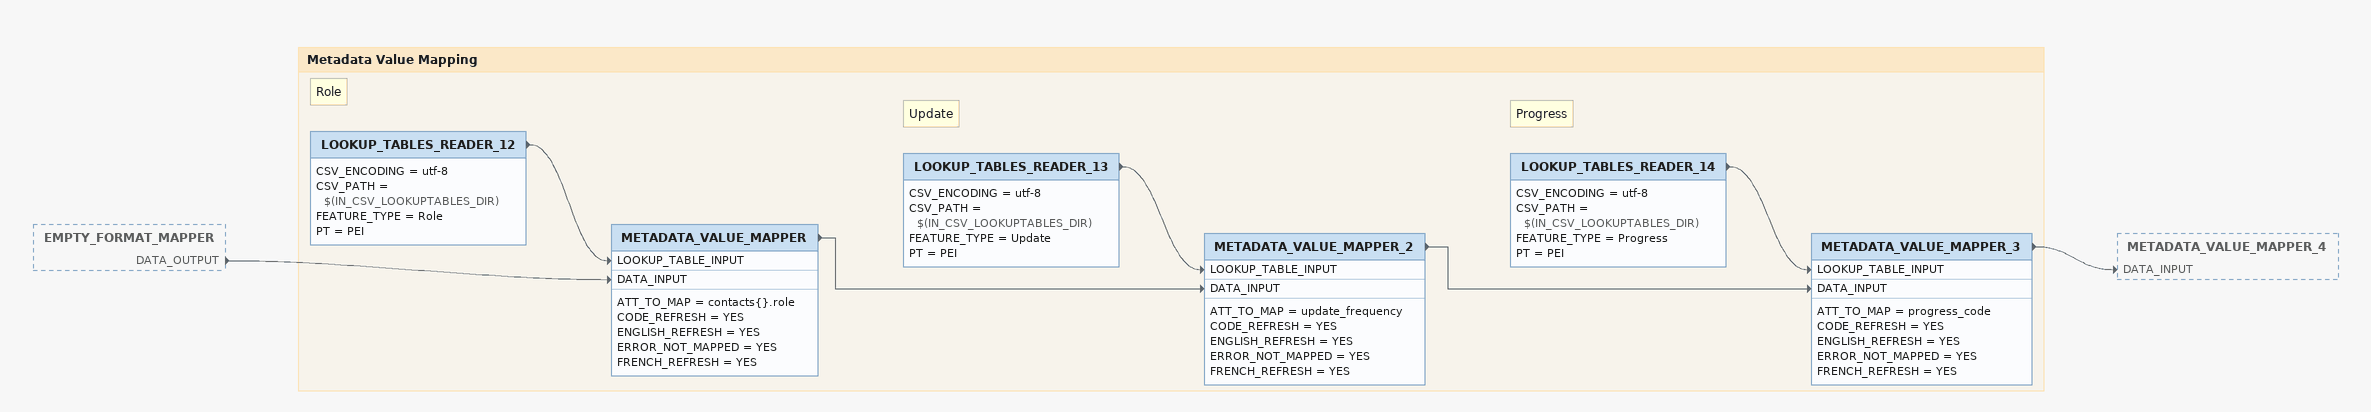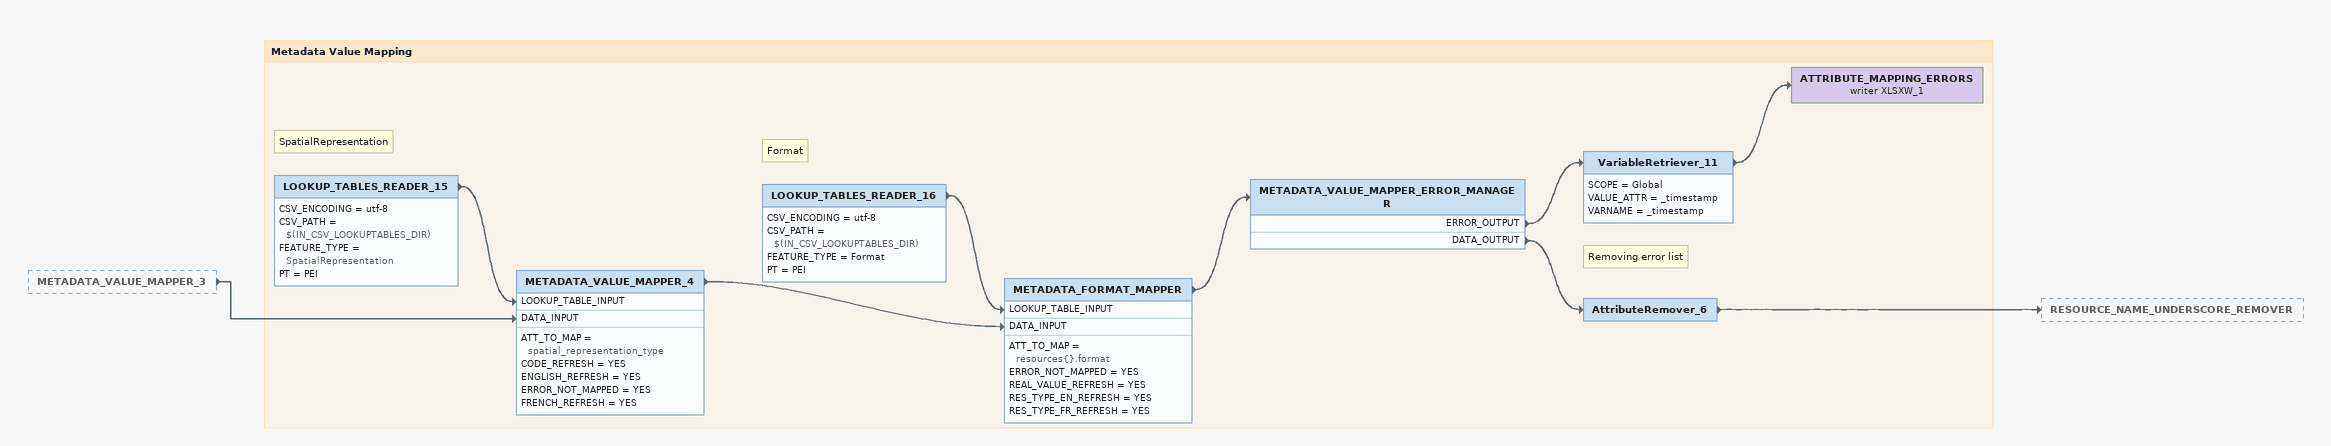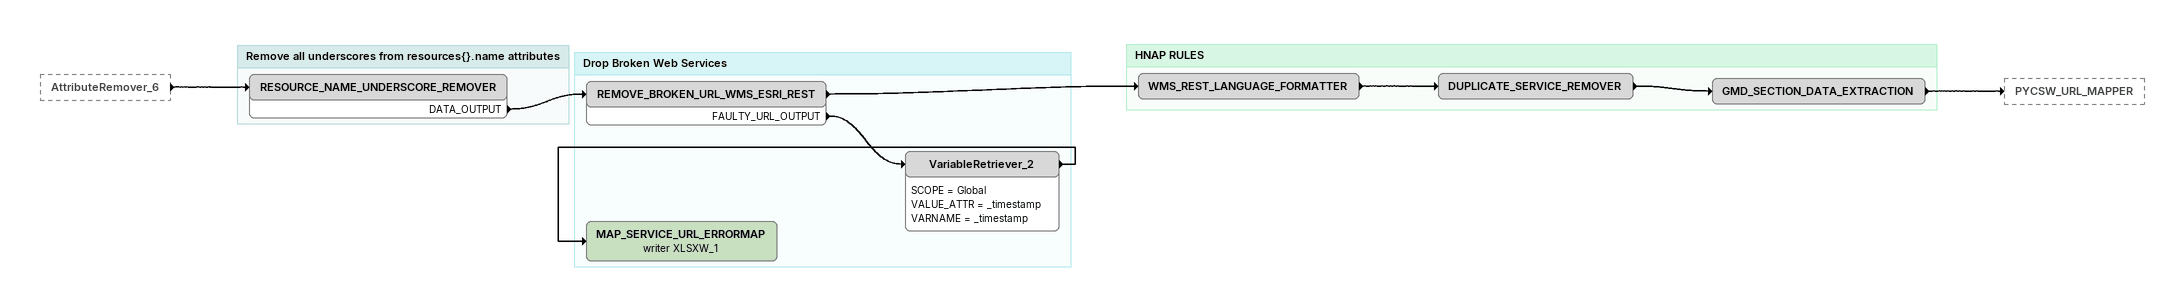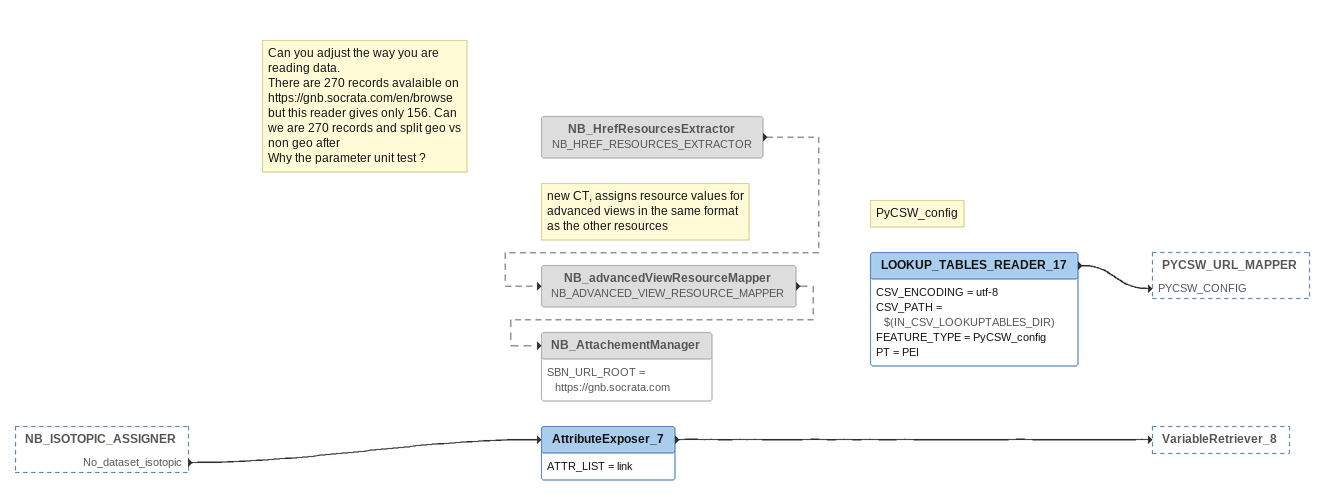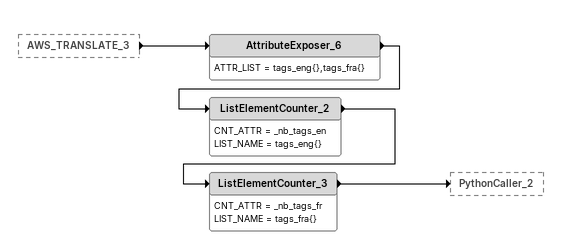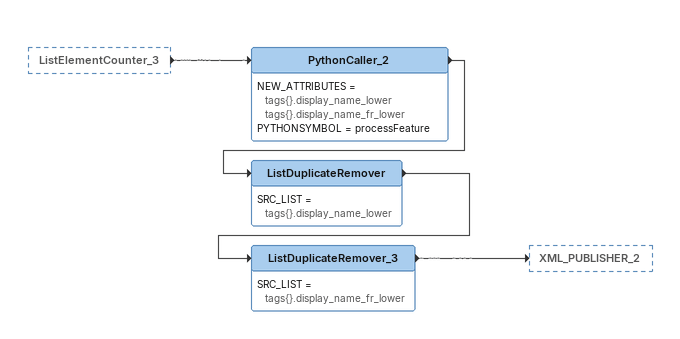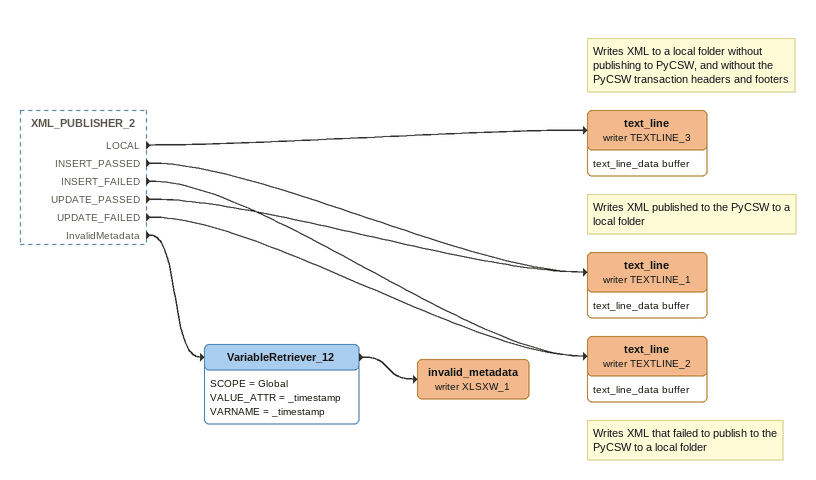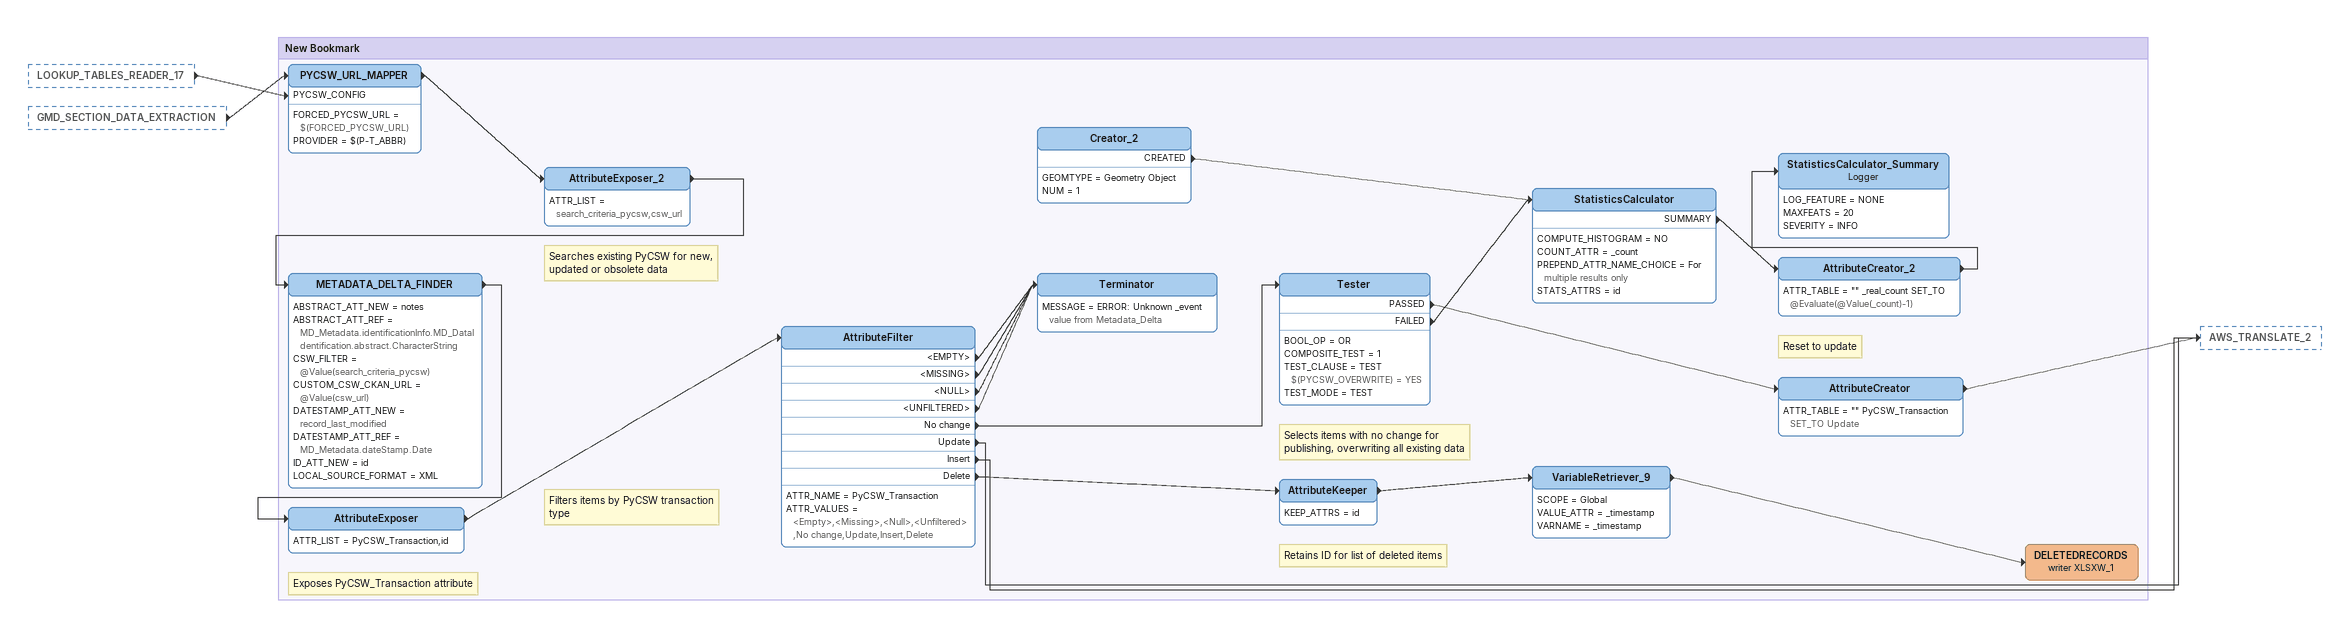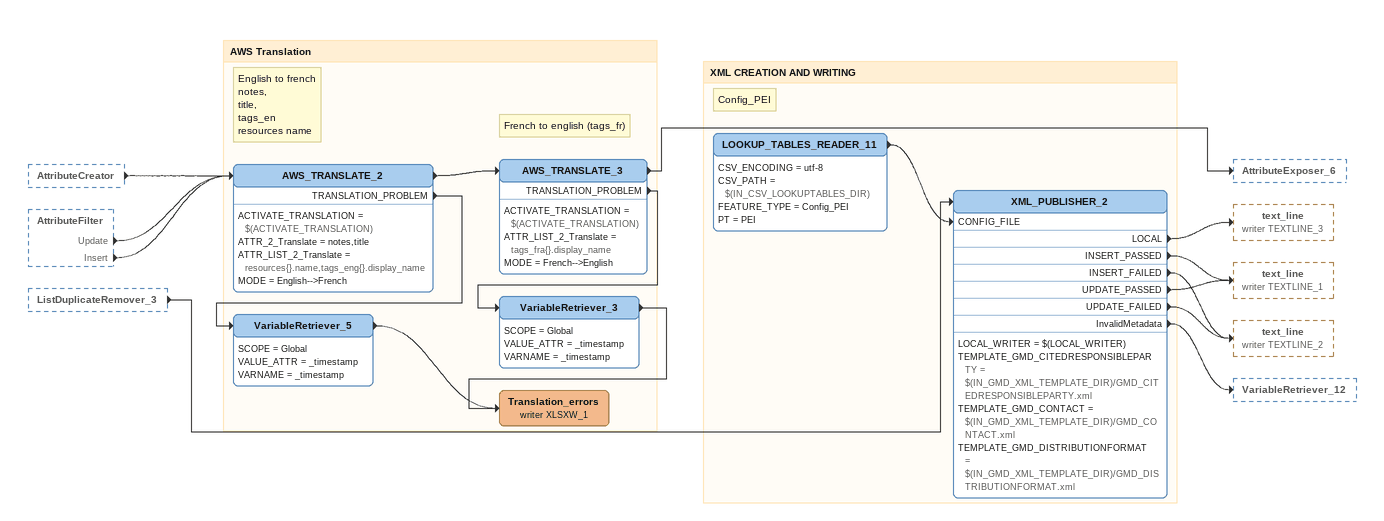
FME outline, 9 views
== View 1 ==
EMPTY_FORMAT_MAPPER [outside]
    DATA_OUTPUT -> METADATA_VALUE_MAPPER [DATA_INPUT]

Bookmark: Metadata Value Mapping
Note: Role
LOOKUP_TABLES_READER_12
    CSV_ENCODING = utf-8
    CSV_PATH = $(IN_CSV_LOOKUPTABLES_DIR)
    FEATURE_TYPE = Role
    PT = PEI
    -> METADATA_VALUE_MAPPER [LOOKUP_TABLE_INPUT]
METADATA_VALUE_MAPPER
    ATT_TO_MAP = contacts{}.role
    CODE_REFRESH = YES
    ENGLISH_REFRESH = YES
    ERROR_NOT_MAPPED = YES
    FRENCH_REFRESH = YES
    -> METADATA_VALUE_MAPPER_2 [DATA_INPUT]
Note: Update
LOOKUP_TABLES_READER_13
    CSV_ENCODING = utf-8
    CSV_PATH = $(IN_CSV_LOOKUPTABLES_DIR)
    FEATURE_TYPE = Update
    PT = PEI
    -> METADATA_VALUE_MAPPER_2 [LOOKUP_TABLE_INPUT]
METADATA_VALUE_MAPPER_2
    ATT_TO_MAP = update_frequency
    CODE_REFRESH = YES
    ENGLISH_REFRESH = YES
    ERROR_NOT_MAPPED = YES
    FRENCH_REFRESH = YES
    -> METADATA_VALUE_MAPPER_3 [DATA_INPUT]
Note: Progress
LOOKUP_TABLES_READER_14
    CSV_ENCODING = utf-8
    CSV_PATH = $(IN_CSV_LOOKUPTABLES_DIR)
    FEATURE_TYPE = Progress
    PT = PEI
    -> METADATA_VALUE_MAPPER_3 [LOOKUP_TABLE_INPUT]
METADATA_VALUE_MAPPER_3
    ATT_TO_MAP = progress_code
    CODE_REFRESH = YES
    ENGLISH_REFRESH = YES
    ERROR_NOT_MAPPED = YES
    FRENCH_REFRESH = YES
    -> METADATA_VALUE_MAPPER_4 [DATA_INPUT]

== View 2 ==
METADATA_VALUE_MAPPER_3 [outside]
    -> METADATA_VALUE_MAPPER_4 [DATA_INPUT]

Bookmark: Metadata Value Mapping
Note: SpatialRepresentation
LOOKUP_TABLES_READER_15
    CSV_ENCODING = utf-8
    CSV_PATH = $(IN_CSV_LOOKUPTABLES_DIR)
    FEATURE_TYPE = SpatialRepresentation
    PT = PEI
    -> METADATA_VALUE_MAPPER_4 [LOOKUP_TABLE_INPUT]
METADATA_VALUE_MAPPER_4
    ATT_TO_MAP = spatial_representation_type
    CODE_REFRESH = YES
    ENGLISH_REFRESH = YES
    ERROR_NOT_MAPPED = YES
    FRENCH_REFRESH = YES
    -> METADATA_FORMAT_MAPPER [DATA_INPUT]
Note: Format
LOOKUP_TABLES_READER_16
    CSV_ENCODING = utf-8
    CSV_PATH = $(IN_CSV_LOOKUPTABLES_DIR)
    FEATURE_TYPE = Format
    PT = PEI
    -> METADATA_FORMAT_MAPPER [LOOKUP_TABLE_INPUT]
METADATA_FORMAT_MAPPER
    ATT_TO_MAP = resources{}.format
    ERROR_NOT_MAPPED = YES
    REAL_VALUE_REFRESH = YES
    RES_TYPE_EN_REFRESH = YES
    RES_TYPE_FR_REFRESH = YES
    -> METADATA_VALUE_MAPPER_ERROR_MANAGER
METADATA_VALUE_MAPPER_ERROR_MANAGER
    ERROR_OUTPUT -> VariableRetriever_11
    DATA_OUTPUT -> AttributeRemover_6
VariableRetriever_11
    SCOPE = Global
    VALUE_ATTR = _timestamp
    VARNAME = _timestamp
    -> ATTRIBUTE_MAPPING_ERRORS (writer XLSXW_1)
ATTRIBUTE_MAPPING_ERRORS (writer XLSXW_1)
Note: Removing error list
AttributeRemover_6
    -> RESOURCE_NAME_UNDERSCORE_REMOVER

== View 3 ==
AttributeRemover_6 [outside]
    -> RESOURCE_NAME_UNDERSCORE_REMOVER

Bookmark: Remove all underscores from resources{}.name attributes
RESOURCE_NAME_UNDERSCORE_REMOVER
    DATA_OUTPUT -> REMOVE_BROKEN_URL_WMS_ESRI_REST

Bookmark: Drop Broken Web Services
REMOVE_BROKEN_URL_WMS_ESRI_REST
    -> WMS_REST_LANGUAGE_FORMATTER
    FAULTY_URL_OUTPUT -> VariableRetriever_2
VariableRetriever_2
    SCOPE = Global
    VALUE_ATTR = _timestamp
    VARNAME = _timestamp
    -> MAP_SERVICE_URL_ERRORMAP (writer XLSXW_1)
MAP_SERVICE_URL_ERRORMAP (writer XLSXW_1)

Bookmark: HNAP RULES
WMS_REST_LANGUAGE_FORMATTER
    -> DUPLICATE_SERVICE_REMOVER
DUPLICATE_SERVICE_REMOVER
    -> GMD_SECTION_DATA_EXTRACTION
GMD_SECTION_DATA_EXTRACTION
    -> PYCSW_URL_MAPPER

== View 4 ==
NB_ISOTOPIC_ASSIGNER [outside]
    No_dataset_isotopic -> AttributeExposer_7
AttributeExposer_7
    ATTR_LIST = link
    -> VariableRetriever_8
Note: Can you adjust the way you are reading data. / There are 270 records avalaible on https://gnb.socrata.com/en/browse but this reader gives only 156. Can we are 270 records and split geo vs non geo after / Why the parameter unit test ?
NB_HrefResourcesExtractor: NB_HREF_RESOURCES_EXTRACTOR [off]
    -> NB_advancedViewResourceMapper [off]
Note: new CT, assigns resource values for advanced views in the same format as the other resources
NB_advancedViewResourceMapper: NB_ADVANCED_VIEW_RESOURCE_MAPPER [off]
    -> NB_AttachementManager [off]
NB_AttachementManager [off]
    SBN_URL_ROOT = https://gnb.socrata.com
Note: PyCSW_config
LOOKUP_TABLES_READER_17
    CSV_ENCODING = utf-8
    CSV_PATH = $(IN_CSV_LOOKUPTABLES_DIR)
    FEATURE_TYPE = PyCSW_config
    PT = PEI
    -> PYCSW_URL_MAPPER [PYCSW_CONFIG]

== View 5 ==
AWS_TRANSLATE_3 [outside]
    -> AttributeExposer_6
AttributeExposer_6
    ATTR_LIST = tags_eng{},tags_fra{}
    -> ListElementCounter_2
ListElementCounter_2
    CNT_ATTR = _nb_tags_en
    LIST_NAME = tags_eng{}
    -> ListElementCounter_3
ListElementCounter_3
    CNT_ATTR = _nb_tags_fr
    LIST_NAME = tags_fra{}
    -> PythonCaller_2

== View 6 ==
ListElementCounter_3 [outside]
    -> PythonCaller_2
PythonCaller_2
    NEW_ATTRIBUTES = tags{}.display_name_lower tags{}.display_name_fr_lower
    PYTHONSYMBOL = processFeature
    -> ListDuplicateRemover
ListDuplicateRemover
    SRC_LIST = tags{}.display_name_lower
    -> ListDuplicateRemover_3
ListDuplicateRemover_3
    SRC_LIST = tags{}.display_name_fr_lower
    -> XML_PUBLISHER_2

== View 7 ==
XML_PUBLISHER_2 [outside]
    LOCAL -> text_line (writer TEXTLINE_3)
    INSERT_PASSED -> text_line (writer TEXTLINE_1)
    INSERT_FAILED -> text_line (writer TEXTLINE_2)
    UPDATE_PASSED -> text_line (writer TEXTLINE_1)
    UPDATE_FAILED -> text_line (writer TEXTLINE_2)
    InvalidMetadata -> VariableRetriever_12
Note: Writes XML to a local folder without publishing to PyCSW, and without the PyCSW transaction headers and footers
text_line (writer TEXTLINE_3)
    attributes: text_line_data buffer
Note: Writes XML published to the PyCSW to a local folder
text_line (writer TEXTLINE_1)
    attributes: text_line_data buffer
Note: Writes XML that failed to publish to the PyCSW to a local folder
text_line (writer TEXTLINE_2)
    attributes: text_line_data buffer
VariableRetriever_12
    SCOPE = Global
    VALUE_ATTR = _timestamp
    VARNAME = _timestamp
    -> invalid_metadata (writer XLSXW_1)
invalid_metadata (writer XLSXW_1)

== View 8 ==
LOOKUP_TABLES_READER_17 [outside]
    -> PYCSW_URL_MAPPER [PYCSW_CONFIG]
GMD_SECTION_DATA_EXTRACTION [outside]
    -> PYCSW_URL_MAPPER

Bookmark: New Bookmark
PYCSW_URL_MAPPER
    FORCED_PYCSW_URL = $(FORCED_PYCSW_URL)
    PROVIDER = $(P-T_ABBR)
    -> AttributeExposer_2
AttributeExposer_2
    ATTR_LIST = search_criteria_pycsw,csw_url
    -> METADATA_DELTA_FINDER
Note: Searches existing PyCSW for new, updated or obsolete data
METADATA_DELTA_FINDER
    ABSTRACT_ATT_NEW = notes
    ABSTRACT_ATT_REF = MD_Metadata.identificationInfo.MD_DataIdentification.abstract.CharacterString
    CSW_FILTER = @Value(search_criteria_pycsw)
    CUSTOM_CSW_CKAN_URL = @Value(csw_url)
    DATESTAMP_ATT_NEW = record_last_modified
    DATESTAMP_ATT_REF = MD_Metadata.dateStamp.Date
    ID_ATT_NEW = id
    LOCAL_SOURCE_FORMAT = XML
    -> AttributeExposer
Note: Exposes PyCSW_Transaction attribute
AttributeExposer
    ATTR_LIST = PyCSW_Transaction,id
    -> AttributeFilter
Note: Filters items by PyCSW transaction type
AttributeFilter
    ATTR_NAME = PyCSW_Transaction
    ATTR_VALUES = <Empty>,<Missing>,<Null>,<Unfiltered>,No change,Update,Insert,Delete
    <EMPTY> -> Terminator
    <MISSING> -> Terminator
    <NULL> -> Terminator
    <UNFILTERED> -> Terminator
    No change -> Tester
    Update -> AWS_TRANSLATE_2
    Insert -> AWS_TRANSLATE_2
    Delete -> AttributeKeeper
Terminator
    MESSAGE = ERROR: Unknown _event value from Metadata_Delta
Note: Selects items with no change for publishing, overwriting all existing data
Tester
    BOOL_OP = OR
    COMPOSITE_TEST = 1
    TEST_CLAUSE = TEST $(PYCSW_OVERWRITE) = YES
    TEST_MODE = TEST
    PASSED -> AttributeCreator
    FAILED -> StatisticsCalculator
Note: Reset to update
AttributeCreator
    ATTR_TABLE = "" PyCSW_Transaction SET_TO Update
    -> AWS_TRANSLATE_2
Note: Retains ID for list of deleted items
AttributeKeeper
    KEEP_ATTRS = id
    -> VariableRetriever_9
VariableRetriever_9
    SCOPE = Global
    VALUE_ATTR = _timestamp
    VARNAME = _timestamp
    -> DELETEDRECORDS (writer XLSXW_1)
DELETEDRECORDS (writer XLSXW_1)
Creator_2
    GEOMTYPE = Geometry Object
    NUM = 1
    CREATED -> StatisticsCalculator
StatisticsCalculator
    COMPUTE_HISTOGRAM = NO
    COUNT_ATTR = _count
    PREPEND_ATTR_NAME_CHOICE = For multiple results only
    STATS_ATTRS = id
    SUMMARY -> AttributeCreator_2
AttributeCreator_2
    ATTR_TABLE = "" _real_count SET_TO @Evaluate(@Value(_count)-1)
    -> StatisticsCalculator_Summary
StatisticsCalculator_Summary: Logger
    LOG_FEATURE = NONE
    MAXFEATS = 20
    SEVERITY = INFO

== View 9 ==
AttributeCreator [outside]
    -> AWS_TRANSLATE_2
AttributeFilter [outside]
    Update -> AWS_TRANSLATE_2
    Insert -> AWS_TRANSLATE_2
ListDuplicateRemover_3 [outside]
    -> XML_PUBLISHER_2

Bookmark: AWS Translation
Note: English to french / notes, / title, / tags_en / resources name
AWS_TRANSLATE_2
    ACTIVATE_TRANSLATION = $(ACTIVATE_TRANSLATION)
    ATTR_2_Translate = notes,title
    ATTR_LIST_2_Translate = resources{}.name,tags_eng{}.display_name
    MODE = English-->French
    -> AWS_TRANSLATE_3
    TRANSLATION_PROBLEM -> VariableRetriever_5
Note: French to english (tags_fr)
AWS_TRANSLATE_3
    ACTIVATE_TRANSLATION = $(ACTIVATE_TRANSLATION)
    ATTR_LIST_2_Translate = tags_fra{}.display_name
    MODE = French-->English
    -> AttributeExposer_6
    TRANSLATION_PROBLEM -> VariableRetriever_3
VariableRetriever_3
    SCOPE = Global
    VALUE_ATTR = _timestamp
    VARNAME = _timestamp
    -> Translation_errors (writer XLSXW_1)
VariableRetriever_5
    SCOPE = Global
    VALUE_ATTR = _timestamp
    VARNAME = _timestamp
    -> Translation_errors (writer XLSXW_1)
Translation_errors (writer XLSXW_1)

Bookmark: XML CREATION AND WRITING
Note: Config_PEI
LOOKUP_TABLES_READER_11
    CSV_ENCODING = utf-8
    CSV_PATH = $(IN_CSV_LOOKUPTABLES_DIR)
    FEATURE_TYPE = Config_PEI
    PT = PEI
    -> XML_PUBLISHER_2 [CONFIG_FILE]
XML_PUBLISHER_2
    LOCAL_WRITER = $(LOCAL_WRITER)
    TEMPLATE_GMD_CITEDRESPONSIBLEPARTY = $(IN_GMD_XML_TEMPLATE_DIR)/GMD_CITEDRESPONSIBLEPARTY.xml
    TEMPLATE_GMD_CONTACT = $(IN_GMD_XML_TEMPLATE_DIR)/GMD_CONTACT.xml
    TEMPLATE_GMD_DISTRIBUTIONFORMAT = $(IN_GMD_XML_TEMPLATE_DIR)/GMD_DISTRIBUTIONFORMAT.xml
    LOCAL -> text_line (writer TEXTLINE_3)
    INSERT_PASSED -> text_line (writer TEXTLINE_1)
    INSERT_FAILED -> text_line (writer TEXTLINE_2)
    UPDATE_PASSED -> text_line (writer TEXTLINE_1)
    UPDATE_FAILED -> text_line (writer TEXTLINE_2)
    InvalidMetadata -> VariableRetriever_12
